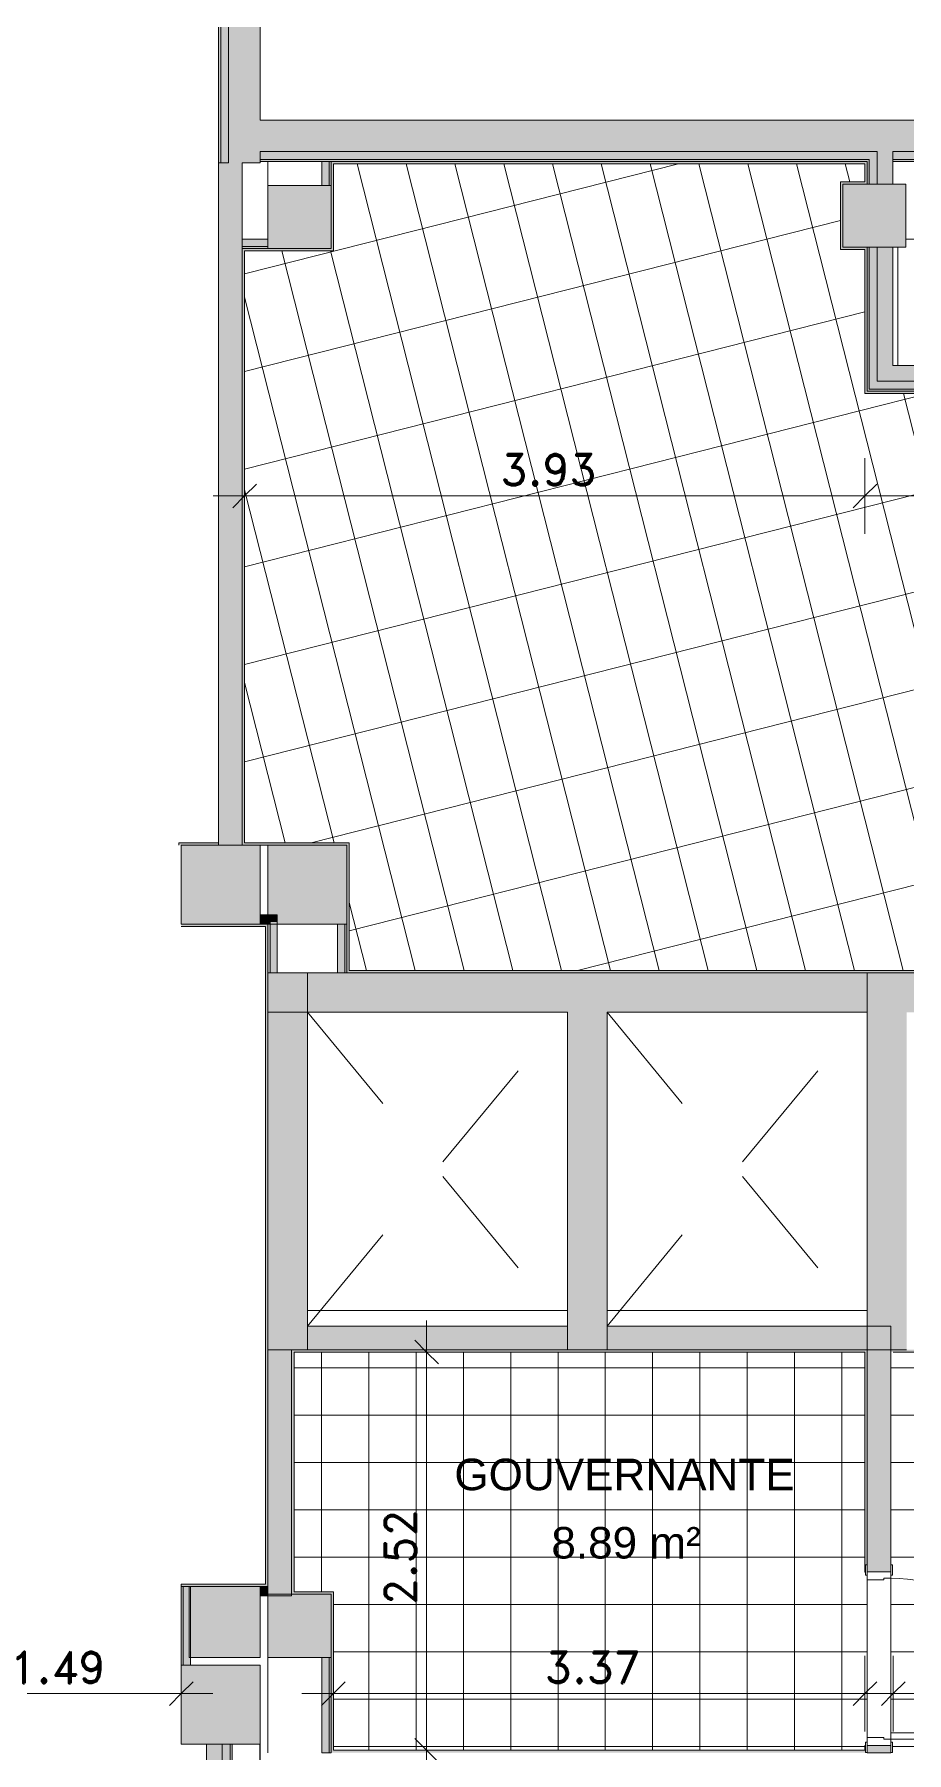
# Model space of a CAD drawing. Header units: metres. Extents: x -227.9 to -140, y 37.9 to 92.1.
# Drawn here: x -171.32 to -165.79, y 58.76 to 69.65 of the extents above; entities that cross this region are included whole.
import ezdxf

# ---------------------------------------------------------------- set-up
doc = ezdxf.new("R2010")
doc.units = ezdxf.units.M
doc.linetypes.add('JIS_02_0.7', pattern=[1.35, 0.75, -0.6])
for name, color, linetype, lineweight in [('A-ANNO-DIMS', 7, 'Continuous', 9), ('A-ANNO-DIMS-100', 7, 'Continuous', 9), ('A-AREA-IDEN', 7, 'Continuous', 9), ('A-DOOR', 7, 'Continuous', 5), ('A-FLOR', 7, 'Continuous', 5), ('A-FLOR-PATT', 7, 'Continuous', 5), ('A-WALL', 7, 'Continuous', 5), ('A-WALL-PATT', 7, 'Continuous', 13), ('I-WALL', 7, 'Continuous', 5), ('S-COLS', 7, 'Continuous', 5)]:
    doc.layers.add(name, color=color, linetype=linetype, lineweight=lineweight)
doc.layers.add('A-DETL', color=94, linetype='Continuous', lineweight=5, true_color=0x00a600)
doc.styles.add('Arial_1', font='arial.ttf', dxfattribs={"height": 0.2})
doc.styles.add('RomanD_B', font='', dxfattribs={"height": 0.2})
doc.styles.get('RomanD_B').set_extended_font_data('RomanD', bold=True)
doc.dimstyles.new('LAG-Romans_0_2', dxfattribs={"dimscale": 0.3048, "dimtxt": 0.200715, "dimasz": 0.492126, "dimexe": 0.787402, "dimexo": 0.0625, "dimgap": 0, "dimtad": 1, "dimrnd": 0.01, "dimzin": 0, "dimdsep": 46, "dimtxsty": 'RomanD_B', "dimblk1": 'OBLIQUE', "dimblk2": 'OBLIQUE', "dimsah": 1, "dimcen": 0.09, "dimdle": 0.656168, "dimazin": 0, "dimtfac": 1, "dimtdec": 4, "dimtix": 1, "dimtmove": 0, "dimatfit": 3, "dimfxl": 0.787402, "dimfxlon": 1, "dimtvp": 1, "dimtolj": 1, "dimtzin": 0, "dimarcsym": 2})
pattern_1 = [(0, (0, 0), (0, 0.3), []), (90, (0, 0), (-0.3, 0), [])]

# ---------------------------------------------------------------- blocks, each defined once
blk = doc.blocks.new('LAG-C1030-PORTE-BAT 1 VANT-13PR_01 - LAG-C1030-PORTE-BAT 1 VANT-13PR_01_06-100X210-15711739-MUC-LAG-PRO-PLA-ARC-TZN-N02-AG02Ec-Cote')
at = {"layer": 'A-DOOR'}
for p, q in [((0.405, 1.095), (0.365, 1.095)), ((0.365, 1.095), (0.365, 0.075)), ((0.405, 0.075), (0.405, 1.095)), ((0.31, 1.03), (0.31, 0.91)), ((0.365, 1.03), (0.31, 1.03)), ((0.33, 0.91), (0.33, 1.01)), ((0.33, 1.01), (0.365, 1.01)), ((0.365, 1.01), (0.365, 1.03)), ((0.46, 1.03), (0.405, 1.03)), ((0.405, 1.03), (0.405, 1.01)), ((0.405, 1.01), (0.44, 1.01)), ((0.44, 1.01), (0.44, 0.91)), ((0.46, 0.91), (0.46, 1.03)), ((0.31, 0.91), (0.33, 0.91)), ((0.44, 0.91), (0.46, 0.91)), ((0.365, 0.075), (0.405, 0.075))]:
    blk.add_line(p, q, dxfattribs=at)
at = {"layer": 'A-DOOR', "color": 9, "true_color": 0xc0c0c0}
for p, q in [((-0.635, 0.085), (-0.7, 0.085)), ((-0.7, 0.085), (-0.7, 0.075)), ((-0.7, 0.075), (-0.635, 0.075)), ((-0.655, 0.075), (-0.655, -0.075)), ((-0.615, 0.075), (-0.655, 0.075)), ((-0.635, 0.075), (-0.635, 0.085)), ((-0.615, 0.031), (-0.615, 0.075)), ((-0.605, 0.031), (-0.615, 0.031)), ((-0.605, -0.075), (-0.605, 0.031)), ((0.405, 0.031), (0.395, 0.031)), ((0.395, 0.031), (0.395, -0.075)), ((0.445, 0.075), (0.405, 0.075)), ((0.405, 0.075), (0.405, 0.031)), ((0.425, 0.085), (0.425, 0.075)), ((0.49, 0.085), (0.425, 0.085)), ((0.425, 0.075), (0.49, 0.075)), ((0.445, -0.075), (0.445, 0.075)), ((0.49, 0.075), (0.49, 0.085)), ((-0.635, -0.075), (-0.7, -0.075)), ((-0.7, -0.075), (-0.7, -0.085)), ((-0.7, -0.085), (-0.635, -0.085)), ((-0.655, -0.075), (-0.605, -0.075)), ((-0.635, -0.085), (-0.635, -0.075)), ((0.395, -0.075), (0.445, -0.075)), ((0.425, -0.075), (0.425, -0.085)), ((0.49, -0.075), (0.425, -0.075)), ((0.425, -0.085), (0.49, -0.085)), ((0.49, -0.085), (0.49, -0.075))]:
    blk.add_line(p, q, dxfattribs=at)
at = {"layer": 'A-DOOR'}
blk.add_arc((0.405, 0.075), 1.02, 90, 180, dxfattribs=at)
blk = doc.blocks.new('DIMBLOCK149-MUC-LAG-PRO-PLA-ARC-TZN-N02-AG02Ec-Cote')
at = {"layer": 'A-ANNO-DIMS-100', "transparency": 16777216}
for p, q in [((-169.987, 66.968), (-169.987, 66.488)), ((-169.987, 66.728), (-169.987, 66.968)), ((-166.054, 66.968), (-166.054, 66.488)), ((-166.054, 66.728), (-166.054, 66.968)), ((-170.187, 66.728), (-165.854, 66.728))]:
    blk.add_line(p, q, dxfattribs=at)
at = {"layer": 'A-ANNO-DIMS-100', "lineweight": 25, "transparency": 16777216}
for p, q in [((-169.987, 66.728), (-169.912, 66.803)), ((-166.054, 66.728), (-165.979, 66.803)), ((-169.987, 66.728), (-170.062, 66.653)), ((-166.054, 66.728), (-166.129, 66.653))]:
    blk.add_line(p, q, dxfattribs=at)
at = {"layer": 'A-ANNO-DIMS-100', "color": 0, "transparency": 16777216, "insert": (-168.364, 66.994), "char_height": 0.2, "width": 0.82448, "attachment_point": 1, "line_spacing_factor": 1.146391, "style": 'RomanD_B'}
blk.add_mtext('3.93', dxfattribs=at)
blk = doc.blocks.new('_Oblique')
at = {"color": 0, "linetype": 'ByBlock', "lineweight": -2}
blk.add_line((-0.5, -0.5), (0.5, 0.5), dxfattribs=at)
blk = doc.blocks.new('DIMBLOCK150-MUC-LAG-PRO-PLA-ARC-TZN-N02-AG02Ec-Cote')
at = {"layer": 'A-ANNO-DIMS-100', "transparency": 16777216}
for p, q in [((-166.054, 66.968), (-166.054, 66.488)), ((-166.054, 66.728), (-166.054, 66.968)), ((-161.124, 66.968), (-161.124, 66.488)), ((-161.124, 66.728), (-161.124, 66.968)), ((-166.254, 66.728), (-160.924, 66.728))]:
    blk.add_line(p, q, dxfattribs=at)
at = {"layer": 'A-ANNO-DIMS-100', "lineweight": 25, "transparency": 16777216}
for p, q in [((-166.054, 66.728), (-165.979, 66.803)), ((-161.124, 66.728), (-161.049, 66.803)), ((-166.054, 66.728), (-166.129, 66.653)), ((-161.124, 66.728), (-161.199, 66.653))]:
    blk.add_line(p, q, dxfattribs=at)
at = {"layer": 'A-ANNO-DIMS-100', "color": 0, "transparency": 16777216, "insert": (-163.932, 66.994), "char_height": 0.2, "width": 0.82448, "attachment_point": 1, "line_spacing_factor": 1.146391, "style": 'RomanD_B'}
blk.add_mtext('4.93', dxfattribs=at)
blk = doc.blocks.new('DIMBLOCK151-MUC-LAG-PRO-PLA-ARC-TZN-N02-AG02Ec-Cote')
at = {"layer": 'A-ANNO-DIMS-100', "transparency": 16777216}
for p, q in [((-169.424, 59.375), (-169.424, 58.895)), ((-169.424, 59.135), (-169.424, 59.375)), ((-166.054, 59.375), (-166.054, 58.895)), ((-166.054, 59.135), (-166.054, 59.375)), ((-169.624, 59.135), (-165.854, 59.135))]:
    blk.add_line(p, q, dxfattribs=at)
at = {"layer": 'A-ANNO-DIMS-100', "lineweight": 25, "transparency": 16777216}
for p, q in [((-169.424, 59.135), (-169.349, 59.21)), ((-166.054, 59.135), (-165.979, 59.21)), ((-169.424, 59.135), (-169.499, 59.06)), ((-166.054, 59.135), (-166.129, 59.06))]:
    blk.add_line(p, q, dxfattribs=at)
at = {"layer": 'A-ANNO-DIMS-100', "color": 0, "transparency": 16777216, "insert": (-168.083, 59.401), "char_height": 0.2, "width": 0.82448, "attachment_point": 1, "line_spacing_factor": 1.146391, "style": 'RomanD_B'}
blk.add_mtext('3.37', dxfattribs=at)
blk = doc.blocks.new('DIMBLOCK152-MUC-LAG-PRO-PLA-ARC-TZN-N02-AG02Ec-Cote')
at = {"layer": 'A-ANNO-DIMS-100', "transparency": 16777216}
for p, q in [((-168.833, 58.575), (-168.833, 61.5)), ((-169.073, 61.3), (-168.593, 61.3)), ((-168.833, 61.3), (-169.073, 61.3)), ((-169.073, 58.775), (-168.593, 58.775)), ((-168.833, 58.775), (-169.073, 58.775))]:
    blk.add_line(p, q, dxfattribs=at)
at = {"layer": 'A-ANNO-DIMS-100', "lineweight": 25, "transparency": 16777216}
for p, q in [((-168.833, 61.3), (-168.908, 61.375)), ((-168.833, 61.3), (-168.758, 61.225)), ((-168.833, 58.775), (-168.908, 58.85)), ((-168.833, 58.775), (-168.758, 58.7))]:
    blk.add_line(p, q, dxfattribs=at)
at = {"layer": 'A-ANNO-DIMS-100', "color": 0, "transparency": 16777216, "insert": (-169.099, 59.694), "char_height": 0.2, "width": 0.82448, "attachment_point": 1, "rotation": 90, "line_spacing_factor": 1.146391, "style": 'RomanD_B'}
blk.add_mtext('2.52', dxfattribs=at)
blk = doc.blocks.new('DIMBLOCK153-MUC-LAG-PRO-PLA-ARC-TZN-N02-AG02Ec-Cote')
at = {"layer": 'A-ANNO-DIMS-100', "transparency": 16777216}
for p, q in [((-165.874, 59.375), (-165.874, 58.895)), ((-165.874, 59.135), (-165.874, 59.375)), ((-161.554, 59.375), (-161.554, 58.895)), ((-161.554, 59.135), (-161.554, 59.375)), ((-166.074, 59.135), (-161.354, 59.135))]:
    blk.add_line(p, q, dxfattribs=at)
at = {"layer": 'A-ANNO-DIMS-100', "lineweight": 25, "transparency": 16777216}
for p, q in [((-165.874, 59.135), (-165.799, 59.21)), ((-161.554, 59.135), (-161.479, 59.21)), ((-165.874, 59.135), (-165.949, 59.06)), ((-161.554, 59.135), (-161.629, 59.06))]:
    blk.add_line(p, q, dxfattribs=at)
at = {"layer": 'A-ANNO-DIMS-100', "color": 0, "transparency": 16777216, "insert": (-164.058, 59.4), "char_height": 0.2, "width": 0.82448, "attachment_point": 1, "line_spacing_factor": 1.146391, "style": 'RomanD_B'}
blk.add_mtext('4.32', dxfattribs=at)
blk = doc.blocks.new('DIMBLOCK154-MUC-LAG-PRO-PLA-ARC-TZN-N02-AG02Ec-Cote')
at = {"layer": 'A-ANNO-DIMS-100', "transparency": 16777216}
for p, q in [((-171.879, 59.375), (-171.879, 58.895)), ((-171.879, 59.135), (-171.879, 59.375)), ((-170.389, 59.375), (-170.389, 58.895)), ((-170.389, 59.135), (-170.389, 59.375)), ((-172.079, 59.135), (-170.189, 59.135))]:
    blk.add_line(p, q, dxfattribs=at)
at = {"layer": 'A-ANNO-DIMS-100', "lineweight": 25, "transparency": 16777216}
for p, q in [((-171.879, 59.135), (-171.804, 59.21)), ((-170.389, 59.135), (-170.314, 59.21)), ((-171.879, 59.135), (-171.954, 59.06)), ((-170.389, 59.135), (-170.464, 59.06))]:
    blk.add_line(p, q, dxfattribs=at)
at = {"layer": 'A-ANNO-DIMS-100', "color": 0, "transparency": 16777216, "insert": (-171.478, 59.401), "char_height": 0.2, "width": 0.82448, "attachment_point": 1, "line_spacing_factor": 1.146391, "style": 'RomanD_B'}
blk.add_mtext('1.49', dxfattribs=at)

msp = doc.modelspace()

# ---------------------------------------------------------------- hatches: boundary and pattern name
at = {"layer": 'A-FLOR-PATT', "true_color": 0x787878}
h = msp.add_hatch(dxfattribs=at)
h.set_pattern_fill('FP_1', color=8, style=0, pattern_type=2)
h.set_pattern_definition([(284.218, (-162.442, 63.858), (0.29081, 0.073684), []), (14.218, (-162.442, 63.858), (-0.147367, 0.58162), [])])
h.paths.add_polyline_path([(-159.811, 61.688), (-159.85, 61.679), (-160.055, 62.488), (-160.089, 62.479), (-160.065, 62.382), (-160.084, 62.378), (-160.113, 62.494), (-160.06, 62.507), (-160.076, 62.57), (-160.037, 62.58), (-160.021, 62.517), (-159.968, 62.531), (-159.939, 62.414), (-159.958, 62.409), (-159.983, 62.506), (-160.016, 62.498), (-159.814, 61.698)])
h.paths.add_polyline_path([(-161.374, 61.306), (-160.745, 61.466), (-160.743, 61.463), (-160.725, 61.467), (-160.723, 61.457), (-160.703, 61.462), (-160.703, 61.461), (-159.811, 61.687), (-159.811, 61.688), (-159.792, 61.693), (-159.794, 61.703), (-159.775, 61.708), (-159.776, 61.711), (-159.694, 61.732), (-161.124, 67.377), (-166.054, 67.377), (-166.054, 68.29), (-166.209, 68.29), (-166.209, 68.72), (-166.054, 68.72), (-166.054, 68.833), (-169.424, 68.833), (-169.424, 68.282), (-169.987, 68.282), (-169.987, 64.529), (-169.324, 64.529), (-169.324, 63.719), (-161.374, 63.719), (-161.374, 61.307)])
at = {"layer": 'A-FLOR-PATT', "true_color": 0xc0c0c0}
h = msp.add_hatch(dxfattribs=at)
h.set_pattern_fill('FP_9', color=9, style=0, pattern_type=2)
h.set_pattern_definition(pattern_1)
h.paths.add_polyline_path([(-169.424, 58.775), (-166.054, 58.775), (-166.054, 58.805), (-166.049, 58.805), (-166.049, 58.825), (-166.039, 58.825), (-166.039, 59.885), (-166.049, 59.885), (-166.049, 59.905), (-166.054, 59.905), (-166.054, 61.3), (-169.674, 61.3), (-169.674, 59.779), (-169.424, 59.779), (-169.424, 59.364)])
h = msp.add_hatch(dxfattribs=at)
h.set_pattern_fill('FP_2', color=9, style=0, pattern_type=2)
h.set_pattern_definition(pattern_1)
h.paths.add_polyline_path([(-162.559, 58.76), (-161.554, 58.76), (-161.554, 58.805), (-161.549, 58.805), (-161.549, 58.825), (-161.539, 58.825), (-161.539, 58.845), (-162.474, 58.845), (-162.474, 58.81), (-162.374, 58.81), (-162.374, 58.79), (-162.494, 58.79), (-162.494, 58.845), (-162.559, 58.845), (-162.559, 58.885), (-162.494, 58.885), (-162.494, 58.94), (-162.374, 58.94), (-162.374, 58.92), (-162.474, 58.92), (-162.474, 58.885), (-161.539, 58.885), (-161.539, 59.885), (-161.549, 59.885), (-161.549, 59.905), (-161.554, 59.905), (-161.554, 61.3), (-161.824, 61.3), (-161.824, 61.314), (-163.124, 61.314), (-163.124, 61.3), (-164.364, 61.3), (-164.364, 61.314), (-165.664, 61.314), (-165.664, 61.3), (-165.889, 61.3), (-165.889, 59.95), (-165.879, 59.95), (-165.879, 59.885), (-165.889, 59.885), (-165.889, 58.885), (-164.954, 58.885), (-164.954, 58.92), (-165.054, 58.92), (-165.054, 58.94), (-164.934, 58.94), (-164.934, 58.885), (-164.869, 58.885), (-164.869, 58.845), (-164.934, 58.845), (-164.934, 58.79), (-165.054, 58.79), (-165.054, 58.81), (-164.954, 58.81), (-164.954, 58.845), (-165.889, 58.845), (-165.889, 58.825), (-165.879, 58.825), (-165.879, 58.76), (-162.694, 58.76)])
at = {"layer": 'A-WALL', "true_color": 0xaaaaaa}
h = msp.add_hatch(color=253, dxfattribs=at)
h.paths.add_polyline_path([(-170.139, 68.84), (-170.139, 78.315), (-170.152, 78.315), (-170.152, 68.84)])
h.paths.add_polyline_path([(-170.139, 78.465), (-170.139, 79.793), (-170.152, 79.793), (-170.152, 78.465)])
h.paths.add_polyline_path([(-170.139, 79.893), (-170.139, 82.338), (-170.152, 82.338), (-170.152, 79.893)])
h.paths.add_polyline_path([(-170.152, 82.488), (-170.139, 82.488), (-170.139, 85.84), (-170.152, 85.84), (-170.152, 84.217)])
h = msp.add_hatch(color=253, dxfattribs=at)
h.paths.add_polyline_path([(-170.095, 68.84), (-170.089, 68.84), (-170.089, 78.315), (-170.139, 78.315), (-170.139, 68.84)])
h.paths.add_polyline_path([(-170.089, 78.415), (-170.089, 79.793), (-170.139, 79.793), (-170.139, 78.415)])
h.paths.add_polyline_path([(-170.089, 79.893), (-170.089, 82.338), (-170.139, 82.338), (-170.139, 79.893)])
h.paths.add_polyline_path([(-170.089, 82.488), (-170.089, 85.84), (-170.139, 85.84), (-170.139, 82.488)])
for points in [[(-170.002, 68.84), (-169.889, 68.84), (-169.889, 85.84), (-170.089, 85.84), (-170.089, 68.84)], [(-147.893, 68.911), (-147.856, 68.911), (-147.856, 69.111), (-169.889, 69.111), (-169.889, 68.911), (-154.441, 68.911), (-154.409, 68.919), (-154.407, 68.911), (-149.537, 68.911)]]:
    msp.add_hatch(color=253, dxfattribs=at).paths.add_polyline_path(points)
h = msp.add_hatch(color=253, dxfattribs=at)
h.paths.add_polyline_path([(-147.856, 68.861), (-147.856, 68.911), (-149.737, 68.911), (-149.724, 68.861), (-147.893, 68.861)])
h.paths.add_polyline_path([(-149.827, 68.861), (-149.84, 68.911), (-154.407, 68.911), (-154.394, 68.861), (-151.182, 68.861)])
h.paths.add_polyline_path([(-155.293, 68.861), (-155.25, 68.861), (-155.052, 68.911), (-165.876, 68.911), (-165.876, 68.861), (-156.116, 68.861)])
h.paths.add_polyline_path([(-154.639, 68.861), (-154.549, 68.861), (-154.554, 68.882)])
h.paths.add_polyline_path([(-165.976, 68.861), (-165.976, 68.911), (-169.889, 68.911), (-169.889, 68.861), (-165.983, 68.861)])
h = msp.add_hatch(color=253, dxfattribs=at)
h.paths.add_polyline_path([(-149.537, 68.848), (-147.856, 68.848), (-147.856, 68.861), (-149.673, 68.861), (-149.669, 68.848), (-149.656, 68.848)])
h.paths.add_polyline_path([(-149.824, 68.848), (-149.827, 68.861), (-154.394, 68.861), (-154.391, 68.848), (-151.182, 68.848)])
h.paths.add_polyline_path([(-155.301, 68.848), (-155.25, 68.861), (-165.876, 68.861), (-165.876, 68.848), (-156.116, 68.848)])
h.paths.add_polyline_path([(-166.026, 68.848), (-166.026, 68.861), (-169.889, 68.861), (-169.889, 68.848), (-166.039, 68.848)])
at = {"layer": 'A-WALL-PATT', "lineweight": 5, "true_color": 0xaaaaaa}
for points in [[(-169.589, 61.314), (-169.589, 63.704), (-169.839, 63.704), (-169.839, 61.314)], [(-169.589, 63.454), (-165.789, 63.454), (-165.789, 63.704), (-169.589, 63.704)], [(-169.589, 63.454), (-166.039, 63.454), (-166.039, 63.704), (-169.589, 63.704)], [(-163.839, 63.454), (-161.639, 63.454), (-161.639, 63.704), (-165.789, 63.704), (-165.789, 63.454)], [(-169.589, 61.314), (-169.589, 63.454), (-169.839, 63.454), (-169.839, 61.314)], [(-167.689, 61.314), (-167.689, 63.454), (-167.939, 63.454), (-167.939, 61.314)], [(-166.039, 61.314), (-165.789, 61.314), (-165.789, 63.454), (-166.039, 63.454), (-166.039, 62.785)]]:
    msp.add_hatch(color=253, dxfattribs=at).paths.add_polyline_path(points)
at = {"layer": 'I-WALL', "true_color": 0xaaaaaa}
for points in [[(-166.026, 68.705), (-165.976, 68.705), (-165.976, 68.861), (-166.026, 68.861), (-166.026, 68.848)], [(-165.976, 68.705), (-165.876, 68.705), (-165.876, 68.911), (-165.976, 68.911), (-165.976, 68.848)], [(-170.002, 64.514), (-170.002, 68.84), (-170.152, 68.84), (-170.152, 64.514), (-170.095, 64.514)], [(-169.452, 68.697), (-169.452, 68.848), (-169.498, 68.848), (-169.498, 68.697)], [(-169.439, 68.697), (-169.439, 68.848), (-169.452, 68.848), (-169.452, 68.697)], [(-169.439, 68.297), (-169.424, 68.297), (-169.424, 68.848), (-169.439, 68.848), (-169.439, 68.679)], [(-166.054, 68.833), (-166.054, 68.848), (-169.424, 68.848), (-169.424, 68.833), (-167.628, 68.833)], [(-166.054, 68.705), (-166.039, 68.705), (-166.039, 68.848), (-166.054, 68.848), (-166.054, 68.72)], [(-166.026, 68.705), (-166.026, 68.848), (-166.039, 68.848), (-166.039, 68.705)], [(-166.194, 68.305), (-166.194, 68.72), (-166.209, 68.72), (-166.209, 68.305)], [(-166.054, 68.705), (-166.054, 68.72), (-166.194, 68.72), (-166.194, 68.705)], [(-169.839, 68.31), (-169.839, 68.356), (-170.002, 68.356), (-170.002, 68.31)], [(-169.839, 68.297), (-169.839, 68.31), (-170.002, 68.31), (-170.002, 68.297)], [(-170.002, 64.514), (-169.987, 64.514), (-169.987, 68.297), (-170.002, 68.297), (-170.002, 64.928)], [(-169.424, 68.282), (-169.424, 68.297), (-169.987, 68.297), (-169.987, 68.282)], [(-166.054, 68.29), (-166.039, 68.29), (-166.039, 68.305), (-166.209, 68.305), (-166.209, 68.29)], [(-166.039, 67.392), (-166.039, 68.29), (-166.054, 68.29), (-166.054, 67.392)], [(-166.026, 67.405), (-166.026, 68.305), (-166.039, 68.305), (-166.039, 67.405)], [(-165.983, 67.455), (-165.976, 67.455), (-165.976, 68.305), (-166.026, 68.305), (-166.026, 67.455)], [(-165.876, 67.555), (-165.876, 68.305), (-165.976, 68.305), (-165.976, 67.555)], [(-161.049, 67.455), (-160.908, 67.455), (-160.934, 67.555), (-165.976, 67.555), (-165.976, 67.455), (-161.063, 67.455)], [(-161.102, 67.405), (-161.05, 67.405), (-161.063, 67.455), (-166.026, 67.455), (-166.026, 67.405), (-162.694, 67.405)], [(-161.124, 67.377), (-161.108, 67.377), (-161.112, 67.392), (-166.054, 67.392), (-166.054, 67.377), (-162.694, 67.377)], [(-161.112, 67.392), (-161.099, 67.392), (-161.102, 67.405), (-166.039, 67.405), (-166.039, 67.392), (-162.694, 67.392)], [(-170.152, 64.514), (-170.152, 64.529), (-170.404, 64.529), (-170.404, 64.514), (-170.389, 64.514)], [(-169.339, 64.514), (-169.324, 64.514), (-169.324, 64.529), (-169.987, 64.529), (-169.987, 64.514)], [(-169.324, 63.719), (-169.324, 64.514), (-169.339, 64.514), (-169.339, 63.719)], [(-169.826, 64.027), (-169.78, 64.027), (-169.78, 64.073), (-169.889, 64.073), (-169.889, 64.027)], [(-170.389, 63.999), (-169.854, 63.999), (-169.854, 64.014), (-170.389, 64.014)], [(-169.839, 64.014), (-169.826, 64.014), (-169.826, 64.027), (-169.889, 64.027), (-169.889, 64.014)], [(-169.854, 59.829), (-169.839, 59.829), (-169.839, 64.014), (-169.854, 64.014), (-169.854, 60.642)], [(-169.826, 63.704), (-169.826, 64.014), (-169.839, 64.014), (-169.839, 63.704)], [(-169.826, 63.704), (-169.78, 63.704), (-169.78, 64.027), (-169.826, 64.027), (-169.826, 63.857)], [(-169.352, 63.704), (-169.352, 64.014), (-169.398, 64.014), (-169.398, 63.704)], [(-169.339, 63.704), (-169.339, 64.014), (-169.352, 64.014), (-169.352, 63.704)], [(-161.389, 63.704), (-161.389, 63.719), (-169.339, 63.719), (-169.339, 63.704), (-165.983, 63.704)], [(-165.964, 61.314), (-165.889, 61.314), (-165.889, 61.464), (-169.589, 61.464), (-169.589, 61.389), (-169.839, 61.389), (-169.839, 61.314), (-165.983, 61.314)], [(-169.839, 59.755), (-169.689, 59.755), (-169.689, 61.314), (-169.839, 61.314), (-169.839, 59.801)], [(-169.689, 61.3), (-166.054, 61.3), (-166.054, 61.315), (-169.689, 61.315)], [(-169.674, 59.764), (-169.674, 61.3), (-169.689, 61.3), (-169.689, 59.764)], [(-170.389, 59.814), (-169.839, 59.814), (-169.839, 59.829), (-170.389, 59.829)], [(-170.376, 59.314), (-170.376, 59.814), (-170.389, 59.814), (-170.389, 59.314)], [(-170.376, 59.314), (-170.33, 59.314), (-170.33, 59.814), (-170.376, 59.814), (-170.376, 59.57)], [(-169.839, 59.801), (-169.839, 59.814), (-169.889, 59.814), (-169.889, 59.801)], [(-169.889, 59.755), (-169.839, 59.755), (-169.839, 59.801), (-169.889, 59.801)], [(-169.439, 59.764), (-169.424, 59.764), (-169.424, 59.779), (-169.674, 59.779), (-169.674, 59.764)], [(-169.424, 58.76), (-169.424, 59.764), (-169.439, 59.764), (-169.439, 58.76)], [(-169.452, 58.76), (-169.452, 59.364), (-169.498, 59.364), (-169.498, 58.76)], [(-169.452, 58.76), (-169.439, 58.76), (-169.439, 59.364), (-169.452, 59.364)], [(-170.229, 55.681), (-170.129, 55.681), (-170.129, 58.814), (-170.229, 58.814), (-170.229, 55.731)], [(-169.272, 58.76), (-166.049, 58.76), (-166.049, 58.775), (-169.424, 58.775), (-169.424, 58.76)]]:
    msp.add_hatch(color=253, dxfattribs=at).paths.add_polyline_path(points)
h = msp.add_hatch(color=253, dxfattribs=at)
h.paths.add_polyline_path([(-166.054, 58.775), (-166.049, 58.775), (-166.049, 58.805), (-166.054, 58.805)])
h.paths.add_polyline_path([(-166.054, 59.905), (-166.049, 59.905), (-166.049, 59.95), (-166.039, 59.95), (-166.039, 61.315), (-166.054, 61.315), (-166.054, 59.95)])
h = msp.add_hatch(color=253, dxfattribs=at)
h.paths.add_polyline_path([(-165.964, 58.76), (-165.889, 58.76), (-165.889, 58.805), (-166.039, 58.805), (-166.039, 58.76), (-165.983, 58.76)])
h.paths.add_polyline_path([(-165.983, 59.905), (-165.889, 59.905), (-165.889, 61.314), (-166.039, 61.314), (-166.039, 59.905)])
h = msp.add_hatch(color=253, dxfattribs=at)
h.paths.add_polyline_path([(-165.874, 61.3), (-165.664, 61.3), (-165.664, 61.315), (-165.889, 61.315), (-165.889, 61.3), (-165.882, 61.3)])
h.paths.add_polyline_path([(-164.364, 61.3), (-163.124, 61.3), (-163.124, 61.315), (-164.364, 61.315)])
h.paths.add_polyline_path([(-161.554, 61.3), (-161.539, 61.3), (-161.539, 61.315), (-161.824, 61.315), (-161.824, 61.3)])
h = msp.add_hatch(color=253, dxfattribs=at)
h.paths.add_polyline_path([(-170.079, 55.581), (-170.079, 58.511), (-170.129, 58.511), (-170.129, 55.581)])
h.paths.add_polyline_path([(-170.095, 58.661), (-170.079, 58.661), (-170.079, 58.814), (-170.129, 58.814), (-170.129, 58.661)])
h = msp.add_hatch(color=253, dxfattribs=at)
h.paths.add_polyline_path([(-170.066, 55.581), (-170.066, 58.511), (-170.079, 58.511), (-170.079, 55.581)])
h.paths.add_polyline_path([(-170.079, 58.661), (-170.066, 58.661), (-170.066, 58.814), (-170.079, 58.814)])
at = {"layer": 'S-COLS', "true_color": 0x808080}
for points in [[(-169.439, 68.297), (-169.439, 68.697), (-169.839, 68.697), (-169.839, 68.297)], [(-166.194, 68.305), (-165.794, 68.305), (-165.794, 68.705), (-166.194, 68.705)], [(-170.389, 64.014), (-169.889, 64.014), (-169.889, 64.514), (-170.389, 64.514)], [(-169.339, 64.014), (-169.339, 64.514), (-169.839, 64.514), (-169.839, 64.014)], [(-170.339, 59.364), (-169.889, 59.364), (-169.889, 59.814), (-170.339, 59.814), (-170.339, 59.57)], [(-169.439, 59.364), (-169.439, 59.764), (-169.839, 59.764), (-169.839, 59.364)], [(-170.389, 58.814), (-169.889, 58.814), (-169.889, 59.314), (-170.389, 59.314)]]:
    msp.add_hatch(color=8, dxfattribs=at).paths.add_polyline_path(points)

# ---------------------------------------------------------------- linework, layer by layer
at = {"layer": 'A-DETL', "color": 7, "linetype": 'JIS_02_0.7'}
for p, q in [((-169.589, 61.464), (-167.939, 63.463)), ((-169.589, 63.454), (-167.947, 61.464)), ((-167.689, 61.464), (-166.047, 63.454)), ((-167.689, 63.454), (-166.047, 61.464))]:
    msp.add_line(p, q, dxfattribs=at)
at = {"layer": 'A-FLOR', "lineweight": 9}
for p, q in [((-169.839, 68.848), (-169.839, 68.697)), ((-165.794, 68.355), (-161.572, 68.355)), ((-165.844, 67.555), (-165.844, 68.305)), ((-167.939, 61.564), (-169.589, 61.564)), ((-166.039, 61.564), (-167.689, 61.564)), ((-169.839, 59.364), (-169.839, 58.76)), ((-169.891, 58.814), (-169.891, 58.661)), ((-169.889, 58.661), (-169.889, 58.814))]:
    msp.add_line(p, q, dxfattribs=at)
at = {"layer": 'A-FLOR'}
for p, q in [((-166.039, 58.855), (-166.039, 59.855)), ((-165.889, 59.865), (-165.889, 58.885))]:
    msp.add_line(p, q, dxfattribs=at)
at = {"layer": 'A-WALL', "lineweight": 13}
for p, q in [((-169.889, 69.111), (-169.889, 85.84)), ((-170.152, 78.315), (-170.152, 68.84)), ((-147.856, 69.111), (-169.889, 69.111)), ((-170.002, 68.84), (-169.889, 68.84)), ((-169.889, 68.848), (-169.498, 68.848)), ((-169.889, 68.84), (-169.889, 68.848)), ((-165.876, 68.848), (-155.301, 68.848))]:
    msp.add_line(p, q, dxfattribs=at)
at = {"layer": 'A-WALL'}
for p, q in [((-170.139, 68.84), (-170.139, 78.315)), ((-170.089, 68.84), (-170.089, 78.315)), ((-165.976, 68.911), (-169.889, 68.911)), ((-169.889, 68.911), (-169.889, 68.848)), ((-166.026, 68.861), (-169.889, 68.861)), ((-166.026, 68.861), (-166.026, 68.705)), ((-165.976, 68.911), (-165.976, 68.705)), ((-155.052, 68.911), (-165.876, 68.911)), ((-165.876, 68.911), (-165.876, 68.848)), ((-155.25, 68.861), (-165.876, 68.861)), ((-170.089, 68.84), (-170.152, 68.84)), ((-169.452, 68.848), (-169.452, 68.697)), ((-170.002, 68.356), (-170.002, 64.514)), ((-170.002, 68.31), (-169.839, 68.31)), ((-166.026, 68.305), (-166.026, 67.405)), ((-165.976, 68.305), (-165.976, 67.455)), ((-161.063, 67.455), (-165.976, 67.455)), ((-161.102, 67.405), (-166.026, 67.405)), ((-170.152, 64.514), (-170.152, 64.529)), ((-169.889, 64.027), (-169.826, 64.027)), ((-169.826, 64.027), (-169.826, 63.704)), ((-169.352, 63.704), (-169.352, 64.014)), ((-169.398, 63.704), (-169.339, 63.704)), ((-166.039, 61.314), (-166.039, 59.95)), ((-165.889, 59.95), (-165.889, 61.3)), ((-170.376, 59.814), (-170.376, 59.314)), ((-169.839, 59.814), (-169.839, 59.755)), ((-169.839, 59.801), (-169.889, 59.801)), ((-169.452, 58.76), (-169.452, 59.364)), ((-170.129, 58.814), (-170.129, 58.661)), ((-170.079, 58.814), (-170.079, 58.661))]:
    msp.add_line(p, q, dxfattribs=at)
at = {"layer": 'A-WALL', "lineweight": 15}
for p, q in [((-169.839, 63.704), (-169.839, 61.314)), ((-169.589, 63.704), (-169.839, 63.704)), ((-165.789, 63.704), (-169.589, 63.704)), ((-166.039, 63.704), (-169.589, 63.704)), ((-169.589, 63.704), (-169.589, 63.454)), ((-166.039, 63.454), (-166.039, 63.704)), ((-161.639, 63.704), (-165.789, 63.704)), ((-169.839, 63.454), (-169.839, 61.314)), ((-169.589, 63.454), (-169.839, 63.454)), ((-169.589, 61.314), (-169.589, 63.454)), ((-169.589, 63.454), (-167.939, 63.454)), ((-169.589, 61.314), (-169.589, 63.454)), ((-169.589, 63.454), (-167.939, 63.454)), ((-167.939, 63.454), (-167.939, 61.314)), ((-167.689, 61.314), (-167.689, 63.454)), ((-167.689, 63.454), (-166.039, 63.454)), ((-167.689, 63.454), (-166.039, 63.454)), ((-166.039, 63.454), (-166.039, 61.314)), ((-169.839, 61.314), (-169.589, 61.314)), ((-169.839, 61.314), (-169.589, 61.314)), ((-167.939, 61.314), (-167.689, 61.314)), ((-166.039, 61.314), (-165.789, 61.314))]:
    msp.add_line(p, q, dxfattribs=at)
at = {"layer": 'I-WALL', "lineweight": 13}
for p, q in [((-170.152, 68.84), (-170.152, 64.529)), ((-170.002, 68.356), (-170.002, 68.84)), ((-166.039, 68.848), (-169.498, 68.848)), ((-169.498, 68.848), (-169.498, 68.697)), ((-169.439, 68.297), (-169.439, 68.848)), ((-169.424, 68.282), (-169.424, 68.833)), ((-169.424, 68.833), (-166.054, 68.833)), ((-166.054, 68.833), (-166.054, 68.72)), ((-166.039, 68.705), (-166.039, 68.848)), ((-165.876, 68.705), (-165.876, 68.848)), ((-169.498, 68.697), (-169.439, 68.697)), ((-166.209, 68.72), (-166.209, 68.29)), ((-166.054, 68.72), (-166.209, 68.72)), ((-166.194, 68.305), (-166.194, 68.705)), ((-166.194, 68.705), (-165.876, 68.705)), ((-169.839, 68.356), (-170.002, 68.356)), ((-169.839, 68.297), (-169.839, 68.356)), ((-170.002, 68.297), (-169.439, 68.297)), ((-169.987, 64.529), (-169.987, 68.282)), ((-169.987, 68.282), (-169.424, 68.282)), ((-166.209, 68.29), (-166.054, 68.29)), ((-165.876, 68.305), (-166.194, 68.305)), ((-166.054, 68.29), (-166.054, 67.377)), ((-166.039, 68.305), (-166.039, 67.392)), ((-165.876, 67.555), (-165.876, 68.305)), ((-160.994, 67.555), (-165.876, 67.555)), ((-166.054, 67.377), (-161.124, 67.377)), ((-161.112, 67.392), (-166.039, 67.392)), ((-170.152, 64.529), (-170.404, 64.529)), ((-170.404, 64.529), (-170.404, 64.514)), ((-170.389, 64.514), (-169.339, 64.514)), ((-169.324, 64.529), (-169.987, 64.529)), ((-169.339, 64.514), (-169.339, 63.704)), ((-169.324, 63.719), (-169.324, 64.529)), ((-169.78, 64.073), (-169.889, 64.073)), ((-169.889, 64.073), (-169.889, 64.014)), ((-169.78, 63.704), (-169.78, 64.073)), ((-170.389, 64.014), (-169.839, 64.014)), ((-170.389, 63.999), (-169.854, 63.999)), ((-169.854, 63.999), (-169.854, 59.829)), ((-169.839, 64.014), (-169.839, 59.814)), ((-169.398, 64.014), (-169.398, 63.704)), ((-169.339, 64.014), (-169.398, 64.014)), ((-169.839, 63.704), (-169.78, 63.704)), ((-169.339, 63.704), (-161.389, 63.704)), ((-161.374, 63.719), (-169.324, 63.719)), ((-167.939, 61.464), (-169.589, 61.464)), ((-165.889, 61.464), (-167.689, 61.464)), ((-165.889, 61.3), (-165.889, 61.464)), ((-169.839, 61.314), (-166.039, 61.314)), ((-169.839, 61.314), (-169.839, 59.814)), ((-166.039, 61.315), (-169.689, 61.315)), ((-169.689, 61.315), (-169.689, 59.755)), ((-169.674, 61.3), (-166.054, 61.3)), ((-169.674, 59.779), (-169.674, 61.3)), ((-166.054, 61.3), (-166.054, 59.905)), ((-166.039, 61.314), (-166.039, 61.315)), ((-165.789, 61.315), (-165.889, 61.315)), ((-165.874, 61.3), (-165.664, 61.3)), ((-169.854, 59.829), (-170.389, 59.829)), ((-170.389, 59.829), (-170.389, 59.314)), ((-169.839, 59.814), (-170.389, 59.814)), ((-170.33, 59.314), (-170.33, 59.814)), ((-169.889, 59.814), (-169.889, 59.755)), ((-166.054, 59.905), (-166.049, 59.905)), ((-169.889, 59.755), (-169.689, 59.755)), ((-169.689, 59.764), (-169.439, 59.764)), ((-169.424, 59.779), (-169.674, 59.779)), ((-169.439, 59.764), (-169.439, 58.76)), ((-169.424, 58.775), (-169.424, 59.779)), ((-170.389, 59.314), (-170.33, 59.314)), ((-169.498, 59.364), (-169.498, 58.76)), ((-169.439, 59.364), (-169.498, 59.364)), ((-170.066, 58.814), (-170.229, 58.814)), ((-170.229, 58.814), (-170.229, 55.744)), ((-170.066, 58.661), (-170.066, 58.814)), ((-169.498, 58.76), (-169.439, 58.76)), ((-166.054, 58.775), (-169.424, 58.775)), ((-166.049, 58.805), (-166.054, 58.805)), ((-166.054, 58.805), (-166.054, 58.775)), ((-166.039, 58.76), (-165.889, 58.76))]:
    msp.add_line(p, q, dxfattribs=at)
at = {"layer": 'S-COLS', "lineweight": 9}
for p, q in [((-169.439, 68.697), (-169.839, 68.697)), ((-169.839, 68.697), (-169.839, 68.297)), ((-169.439, 68.297), (-169.439, 68.697)), ((-165.794, 68.705), (-166.194, 68.705)), ((-166.194, 68.705), (-166.194, 68.305)), ((-165.794, 68.305), (-165.794, 68.705)), ((-169.839, 68.297), (-169.439, 68.297)), ((-166.194, 68.305), (-165.794, 68.305)), ((-169.889, 64.514), (-170.389, 64.514)), ((-170.389, 64.514), (-170.389, 64.014)), ((-169.889, 64.014), (-169.889, 64.514)), ((-169.839, 64.514), (-169.839, 64.014)), ((-169.339, 64.514), (-169.839, 64.514)), ((-169.339, 64.014), (-169.339, 64.514)), ((-170.389, 64.014), (-169.889, 64.014)), ((-169.839, 64.014), (-169.339, 64.014)), ((-169.889, 59.814), (-170.339, 59.814)), ((-170.339, 59.814), (-170.339, 59.364)), ((-169.889, 59.364), (-169.889, 59.814)), ((-169.439, 59.764), (-169.839, 59.764)), ((-169.839, 59.764), (-169.839, 59.364)), ((-169.439, 59.364), (-169.439, 59.764)), ((-169.889, 59.314), (-170.389, 59.314)), ((-170.389, 59.314), (-170.389, 58.814)), ((-170.339, 59.364), (-169.889, 59.364)), ((-169.889, 58.814), (-169.889, 59.314)), ((-169.839, 59.364), (-169.439, 59.364)), ((-170.389, 58.814), (-169.889, 58.814))]:
    msp.add_line(p, q, dxfattribs=at)

# ---------------------------------------------------------------- block references
at = {"layer": 'A-DOOR', "rotation": 270}
msp.add_blockref('LAG-C1030-PORTE-BAT 1 VANT-13PR_01 - LAG-C1030-PORTE-BAT 1 VANT-13PR_01_06-100X210-15711739-MUC-LAG-PRO-PLA-ARC-TZN-N02-AG02Ec-Cote', (-165.964, 59.251), dxfattribs=at)

# ---------------------------------------------------------------- texts
at = {"layer": 'A-AREA-IDEN', "color": 164, "true_color": 0x0029a5, "char_height": 0.2, "attachment_point": 1, "style": 'Arial_1'}
for s, insert, width in [('GOUVERNANTE', (-168.657, 60.624), 2.6616), ('8.89 m²', (-168.042, 60.191), 1.17046)]:
    msp.add_mtext(s, dxfattribs=dict(at, insert=insert, width=width))

# ---------------------------------------------------------------- dimensions: what is measured, and where the dimension line sits
at = {"layer": 'A-ANNO-DIMS'}
for base, p1, p2, override, picture, middle in [((-166.054, 66.728), (-169.987, 66.968), (-166.054, 66.968), {"dimpost": '<>', "dimfxl": 3.933}, 'DIMBLOCK149-MUC-LAG-PRO-PLA-ARC-TZN-N02-AG02Ec-Cote', (-168.021, 66.828)), ((-161.124, 66.728), (-166.054, 66.968), (-161.124, 66.968), {"dimpost": '<>', "dimfxl": 4.93038}, 'DIMBLOCK150-MUC-LAG-PRO-PLA-ARC-TZN-N02-AG02Ec-Cote', (-163.589, 66.828)), ((-170.389, 59.135), (-171.879, 59.375), (-170.389, 59.375), {"dimpost": '<>', "dimfxl": 1.490002}, 'DIMBLOCK154-MUC-LAG-PRO-PLA-ARC-TZN-N02-AG02Ec-Cote', (-171.134, 59.235)), ((-166.054, 59.135), (-169.424, 59.375), (-166.054, 59.375), {"dimpost": '<>', "dimfxl": 3.37}, 'DIMBLOCK151-MUC-LAG-PRO-PLA-ARC-TZN-N02-AG02Ec-Cote', (-167.739, 59.235)), ((-161.554, 59.135), (-165.874, 59.375), (-161.554, 59.375), {"dimpost": '<>', "dimfxl": 4.32}, 'DIMBLOCK153-MUC-LAG-PRO-PLA-ARC-TZN-N02-AG02Ec-Cote', (-163.714, 59.235))]:
    dim = msp.add_linear_dim(base=base, p1=p1, p2=p2, dimstyle='LAG-Romans_0_2', override=override, dxfattribs=at)
    dim.commit()
    dim.dimension.update_dxf_attribs({"geometry": picture, "text_midpoint": middle})
dim = msp.add_linear_dim(base=(-168.8333, 61.2996), p1=(-169.0733, 58.7753), p2=(-169.0733, 61.2996), angle=90, dimstyle='LAG-Romans_0_2', override={"dimpost": '<>', "dimfxl": 2.524362}, dxfattribs=at)
dim.commit()
dim.dimension.update_dxf_attribs({"geometry": 'DIMBLOCK152-MUC-LAG-PRO-PLA-ARC-TZN-N02-AG02Ec-Cote', "text_midpoint": (-168.9333, 60.0375)})

doc.saveas('drawing.dxf')
